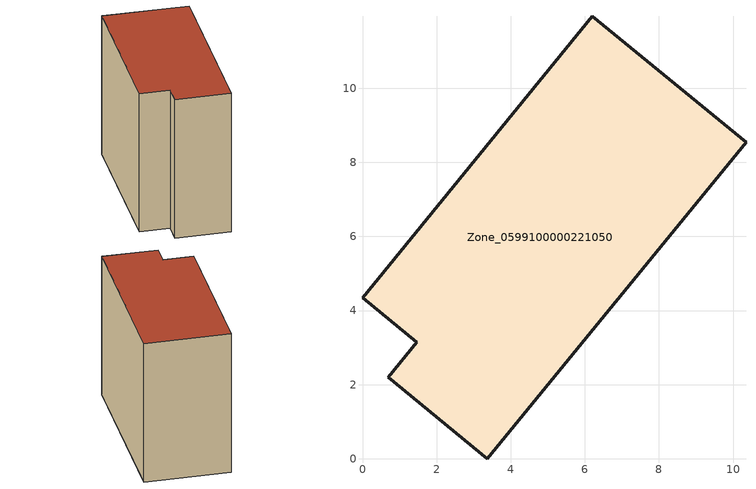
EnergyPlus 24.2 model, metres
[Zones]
Zone_0599100000221050
 floor ground (C_G): 0.69,2.2 1.47,3.15 0,4.34 6.2,11.94 10.35,8.55 3.37,0 z0
 wall outside (C_F): 1.47,3.15 0.69,2.2 3.37,0 10.35,8.55 6.2,11.94 0,4.34 1.47,3.15 z0:9.46
 roof outside (C_R): 6.2,11.94 0,4.34 1.47,3.15 0.69,2.2 3.37,0 10.35,8.55 z9.46
[BUILDING]
Pand.0599100000221050: North Axis=0; Terrain=City; Loads Convergence Tolerance Value=0.04; Temperature Convergence Tolerance Value=0.4; Solar Distribution=FullExterior; Maximum Number of Warmup Days=25; Minimum Number of Warmup Days=1
[Site:Location]
Rotterdam.The.Hague.AP_ZH_NLD Design_Conditions: Latitude=51.96; Longitude=4.45; Time Zone=1; Elevation=-4.5
[SITE:GROUNDTEMPERATURE:BUILDINGSURFACE]
18, 18, 18, 18, 18, 18, 18, 18, 18, 18, 18, 18
[MATERIAL] Thermal Absorptance=0.9; Solar Absorptance=0.7; Visible Absorptance=0.7
Name | Roughness | Thickness | Conductivity | Density | Specific Heat
G.TI.1946 | MediumSmooth | 0.15 | 1 | 540 | 1210
F.TI.1946 | Rough | 0.3 | 0.857143 | 1920 | 840
R.TI.1946 | MediumRough | 0.2 | 0.1 | 1500 | 1000
[CONSTRUCTION]
C_G: G.TI.1946
C_F: F.TI.1946
C_R: R.TI.1946
[ZONE]
Zone_0599100000221050: Type=1; Multiplier=1; Ceiling Height=Autocalculate; Volume=Autocalculate; Floor Area=autocalculate; Part of Total Floor Area=Yes
[ZONEINFILTRATION:DESIGNFLOWRATE]
Infil_Zone_0599100000221050: Zone or ZoneList or Space or SpaceList=Zone_0599100000221050; Schedule=AlwaysOn; Design Flow Rate Calculation Method=Flow/Area; Flow Rate per Floor Area=0.003; Constant Term Coefficient=1; Temperature Term Coefficient=0; Velocity Term Coefficient=0; Velocity Squared Term Coefficient=0
[HVACTEMPLATE:ZONE:IDEALLOADSAIRSYSTEM]
Zone_0599100000221050: Maximum Heating Supply Air Temperature=50; Minimum Cooling Supply Air Temperature=13; Maximum Heating Supply Air Humidity Ratio=0.0156; Minimum Cooling Supply Air Humidity Ratio=0.0077; Heating Limit=NoLimit; Cooling Limit=NoLimit; Dehumidification Control Type=ConstantSensibleHeatRatio; Cooling Sensible Heat Ratio=0.7; Dehumidification Setpoint=60; Humidification Control Type=None; Humidification Setpoint=30; Outdoor Air Method=None; Outdoor Air Flow Rate per Person=0.00944; Outdoor Air Flow Rate per Zone Floor Area=0; Outdoor Air Flow Rate per Zone=0; Demand Controlled Ventilation Type=None; Outdoor Air Economizer Type=NoEconomizer; Heat Recovery Type=None; Sensible Heat Recovery Effectiveness=0.7; Latent Heat Recovery Effectiveness=0.65
[ZONECONTROL:THERMOSTAT]
ThermostatControl_Zone_0599100000221050: Zone or ZoneList=Zone_0599100000221050; Control Type Schedule=DualSetpointControlType; Control 1=Thermostat_Zone_0599100000221050; Temperature Difference Between Cutout And Setpoint=0
[THERMOSTATSETPOINT:DUALSETPOINT]
Thermostat_Zone_0599100000221050: Heating Setpoint Temperature Schedule=HeatingSetpoint_Zone_0599100000221050; Cooling Setpoint Temperature Schedule=CoolingSetpoint_Zone_0599100000221050
[SCHEDULE:COMPACT]
HeatingSetpoint_Zone_0599100000221050: Through: 12/31, For: AllDays, Until: 24:00, 21
CoolingSetpoint_Zone_0599100000221050: Through: 12/31, For: AllDays, Until: 24:00, 24
DualSetpointControlType: Through: 12/31, For: AllDays, Until: 24:00, 4
AlwaysOn: Through: 12/31, For: AllDays, Until: 24:00, 1
